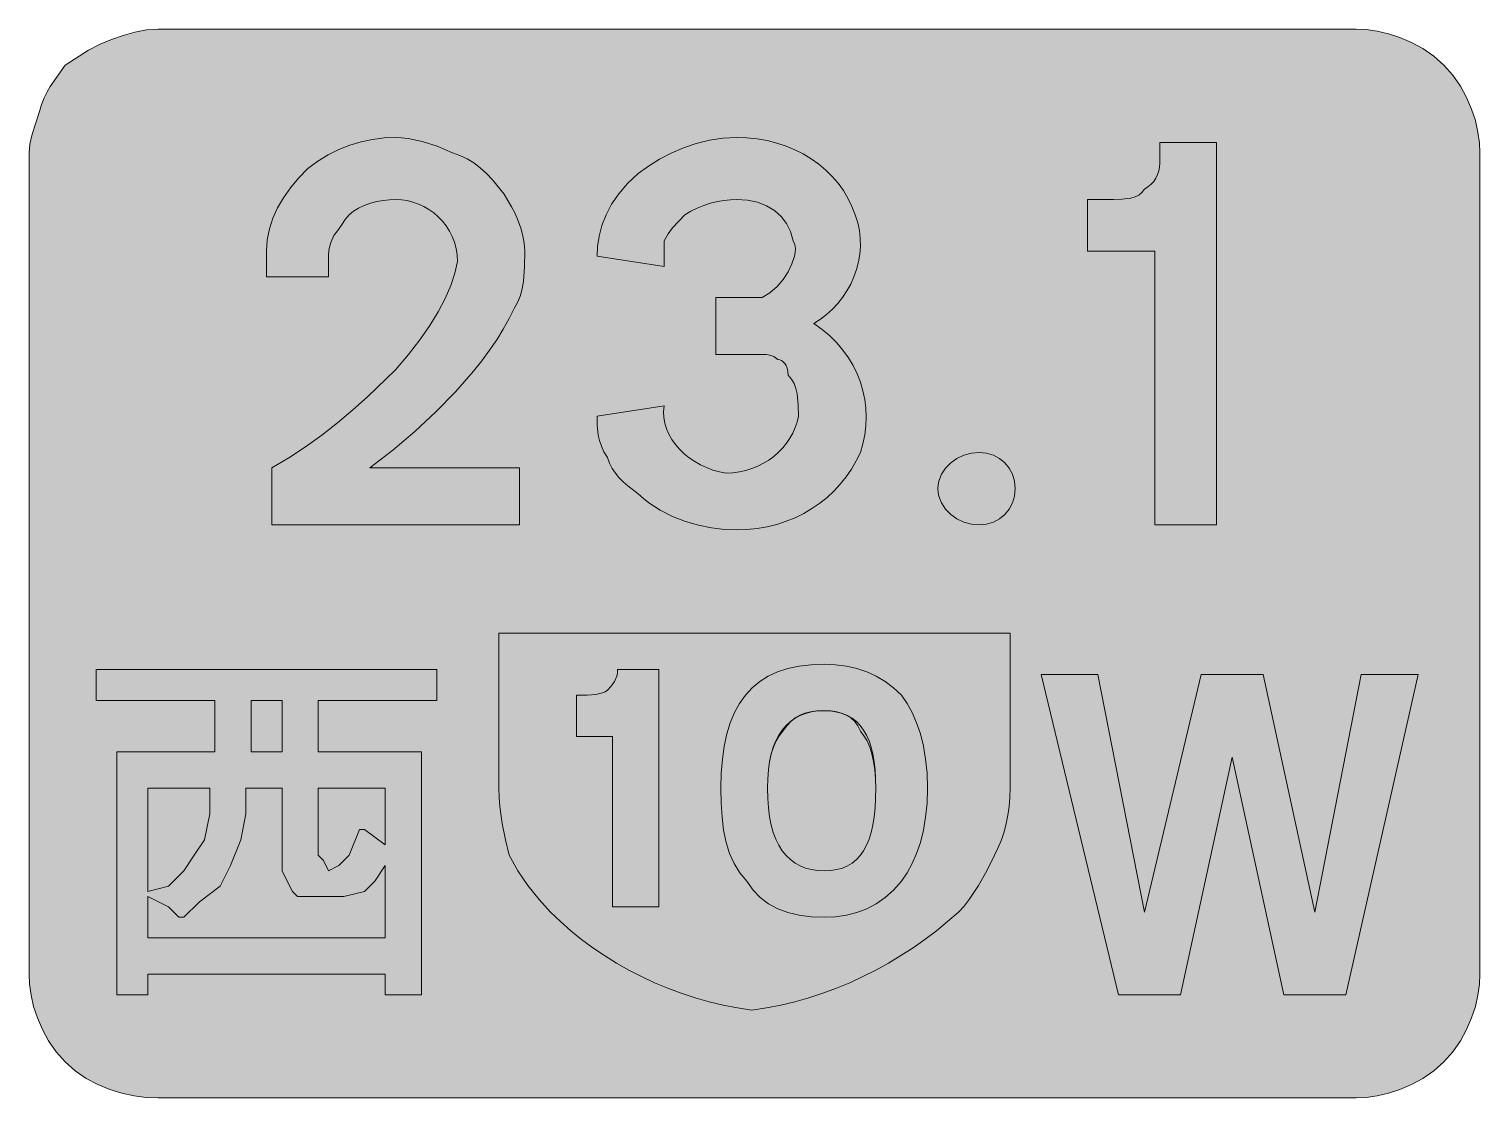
# Model space of a CAD drawing. Header units: metres. Extents: x 115 to 452, y 11 to 259.
import ezdxf

# ---------------------------------------------------------------- set-up
doc = ezdxf.new("R2010")
doc.units = ezdxf.units.M
for name, color, linetype, true_color in [('FILL_BLACK_000000', 7, 'Continuous', 0x000000), ('FILL_LIME_00FF00', 7, 'Continuous', 0x00ff00), ('FILL_WHITE_FFFFFF', 7, 'Continuous', 0xffffff), ('FILL_YELLOW_FFFF00', 7, 'Continuous', 0xffff00), ('STROKE_BLACK_000000', 7, 'Continuous', 0x000000)]:
    doc.layers.add(name, color=color, linetype=linetype, true_color=true_color)

msp = doc.modelspace()

# ---------------------------------------------------------------- hatches: boundary and pattern name
at = {"layer": 'FILL_BLACK_000000', "true_color": 0x000000}
h = msp.add_hatch(color=7, dxfattribs=at)
h.dxf.hatch_style = 1
h.paths.add_polyline_path([(323.12, 76.29), (322.6, 73.25), (321.9, 70.44), (321.03, 67.85), (320.01, 65.49), (318.84, 63.35), (317.55, 61.44), (315.69, 59.36), (313.73, 57.6), (311.64, 56.15), (309.45, 54.99), (307.14, 54.12), (304.73, 53.51), (302.19, 53.15), (299.55, 53.04), (296.51, 53.15), (293.7, 53.51), (291.11, 54.12), (288.75, 54.99), (286.61, 56.15), (284.7, 57.6), (283.01, 59.36), (281.55, 61.44), (279.91, 63.35), (278.59, 65.49), (277.54, 67.85), (276.75, 70.44), (276.18, 73.25), (275.81, 76.29), (275.61, 79.55), (275.55, 83.04), (275.63, 86.53), (275.89, 89.79), (276.33, 92.83), (276.94, 95.64), (277.73, 98.23), (278.71, 100.59), (279.89, 102.73), (281.25, 104.64), (282.81, 106.33), (284.57, 107.79), (286.54, 109.03), (288.71, 110.04), (291.1, 110.83), (293.7, 111.39), (296.51, 111.73), (299.55, 111.84), (302.19, 111.73), (304.73, 111.39), (307.14, 110.83), (309.45, 110.04), (311.64, 109.03), (313.73, 107.79), (315.69, 106.33), (317.55, 104.64), (318.84, 102.73), (320.01, 100.59), (321.03, 98.23), (321.9, 95.64), (322.6, 92.83), (323.12, 89.79), (323.44, 86.53), (323.55, 83.04), (323.44, 79.55), (323.12, 76.29)])
h.paths.add_polyline_path([(311.33, 87.3), (311.04, 89.22), (310.65, 90.99), (310.14, 92.59), (309.53, 94.01), (308.79, 95.23), (307.95, 96.24), (307.39, 97.48), (306.64, 98.51), (305.71, 99.34), (304.65, 99.99), (303.47, 100.47), (302.21, 100.8), (300.9, 100.98), (299.55, 101.04), (297.86, 100.98), (296.36, 100.8), (295.04, 100.47), (293.85, 99.99), (292.78, 99.34), (291.79, 98.51), (290.85, 97.48), (289.95, 96.24), (289.11, 95.23), (288.38, 94.01), (287.76, 92.59), (287.25, 90.99), (286.86, 89.22), (286.58, 87.3), (286.41, 85.23), (286.35, 83.04), (286.41, 80.65), (286.57, 78.43), (286.85, 76.37), (287.23, 74.47), (287.72, 72.74), (288.31, 71.16), (289.01, 69.75), (289.8, 68.49), (290.69, 67.39), (291.68, 66.43), (292.77, 65.63), (293.94, 64.98), (295.21, 64.48), (296.57, 64.12), (298.02, 63.91), (299.55, 63.84), (301.07, 63.91), (302.48, 64.12), (303.78, 64.48), (304.97, 64.98), (306.06, 65.63), (307.04, 66.43), (307.92, 67.39), (308.7, 68.49), (309.38, 69.75), (309.97, 71.16), (310.46, 72.74), (310.86, 74.47), (311.16, 76.37), (311.38, 78.43), (311.55, 83.04), (311.49, 85.23), (311.33, 87.3)], flags=16)
h = msp.add_hatch(color=7, dxfattribs=at)
h.dxf.hatch_style = 1
h.paths.add_polyline_path([(261.15, 55.44), (250.35, 55.44), (250.35, 95.04), (241.95, 95.04), (241.95, 104.64), (244.43, 104.66), (246.45, 104.79), (248.03, 105.15), (248.64, 105.44), (249.15, 105.84), (250.03, 106.76), (250.8, 107.79), (251.34, 109.05), (251.5, 109.79), (251.55, 110.64), (261.15, 110.64), (261.15, 55.44)])
at = {"layer": 'FILL_LIME_00FF00', "true_color": 0x00ff00}
h = msp.add_hatch(color=7, dxfattribs=at)
h.dxf.hatch_style = 1
h.paths.add_polyline_path([(425.5, 259.33), (428.03, 258.97), (430.66, 258.36), (433.35, 257.49), (436.04, 256.33), (438.68, 254.88), (441.2, 253.12), (443.55, 251.04), (445.63, 248.69), (447.39, 246.16), (448.84, 243.53), (450, 240.84), (450.87, 238.15), (451.48, 235.51), (451.84, 232.99), (451.95, 230.64), (451.95, 39.84), (451.84, 37.49), (451.48, 34.96), (450.87, 32.33), (450, 29.64), (448.84, 26.95), (447.39, 24.31), (445.63, 21.79), (443.55, 19.44), (441.2, 17.36), (438.68, 15.6), (436.04, 14.15), (433.35, 12.99), (430.66, 12.12), (428.03, 11.51), (425.5, 11.15), (423.15, 11.04), (144.75, 11.04), (142, 11.15), (139.18, 11.51), (136.33, 12.12), (133.5, 12.99), (130.72, 14.15), (128.04, 15.6), (125.51, 17.36), (123.15, 19.44), (121.07, 21.79), (119.31, 24.31), (117.86, 26.95), (116.7, 29.64), (115.83, 32.33), (115.22, 34.96), (114.86, 37.49), (114.75, 39.84), (114.75, 230.64), (114.96, 232.65), (115.5, 234.99), (117.15, 240.24), (117.65, 241.93), (118.26, 243.45), (118.94, 244.82), (119.7, 246.09), (123.15, 251.04), (128.55, 254.49), (131.25, 255.93), (133.95, 257.04), (136.65, 257.92), (139.35, 258.69), (142.05, 259.23), (144.75, 259.44), (423.15, 259.44), (425.5, 259.33)])
at = {"layer": 'FILL_WHITE_FFFFFF', "true_color": 0xffffff}
h = msp.add_hatch(color=7, dxfattribs=at)
h.dxf.hatch_style = 1
h.paths.add_polyline_path([(169.95, 201.84), (169.95, 207.84), (170.12, 210.49), (170.61, 213.03), (171.41, 215.5), (172.5, 217.89), (173.88, 220.23), (175.52, 222.52), (177.41, 224.79), (179.55, 227.04), (181.85, 228.73), (184.26, 230.19), (186.74, 231.43), (189.3, 232.44), (191.91, 233.23), (194.57, 233.79), (197.25, 234.13), (199.95, 234.24), (201.35, 234.18), (202.86, 234.01), (206.1, 233.34), (209.57, 232.21), (213.15, 230.64), (214.9, 230.08), (216.54, 229.31), (218.11, 228.34), (219.6, 227.19), (221.04, 225.87), (222.43, 224.4), (225.15, 221.04), (226.91, 218.13), (227.72, 216.55), (228.45, 214.89), (229.06, 213.18), (229.54, 211.42), (229.84, 209.64), (229.95, 207.84), (229.91, 204.26), (229.65, 200.79), (229.36, 199.13), (228.94, 197.55), (228.34, 196.04), (227.55, 194.64), (226.34, 192.17), (224.97, 189.69), (223.46, 187.23), (221.79, 184.78), (220, 182.34), (218.08, 179.92), (213.9, 175.14), (209.33, 170.48), (204.43, 165.95), (199.28, 161.6), (193.95, 157.44), (228.75, 157.44), (228.75, 144.24), (171.15, 144.24), (171.15, 157.44), (175.14, 159.8), (179.03, 162.35), (182.79, 165.08), (186.45, 167.94), (189.99, 170.92), (193.43, 173.98), (199.95, 180.24), (202.93, 183.78), (205.58, 187.21), (207.88, 190.53), (209.85, 193.74), (211.48, 196.83), (212.78, 199.81), (213.73, 202.68), (214.35, 205.44), (214.27, 206.99), (214.03, 208.47), (213.64, 209.89), (213.11, 211.23), (212.46, 212.5), (211.69, 213.69), (210.82, 214.79), (209.85, 215.79), (208.8, 216.7), (207.67, 217.5), (206.48, 218.19), (205.24, 218.77), (203.95, 219.23), (202.64, 219.57), (201.3, 219.77), (199.95, 219.84), (198.55, 219.78), (197.08, 219.61), (195.58, 219.33), (194.1, 218.94), (192.67, 218.43), (191.34, 217.81), (190.16, 217.08), (189.15, 216.24), (188.25, 215.15), (187.35, 213.84), (186.45, 212.53), (185.55, 211.44), (184.86, 209.83), (184.5, 208.44), (184.37, 207.05), (184.35, 205.44), (184.35, 201.84), (169.95, 201.84)])
h = msp.add_hatch(color=7, dxfattribs=at)
h.dxf.hatch_style = 1
h.paths.add_polyline_path([(293.51, 172.12), (293.25, 174.69), (292.96, 175.9), (292.54, 177.03), (291.94, 178.09), (291.15, 179.04), (291.1, 179.88), (290.94, 180.61), (290.71, 181.23), (290.4, 181.74), (290.04, 182.13), (289.63, 182.41), (289.2, 182.58), (288.75, 182.64), (287.85, 183.33), (286.95, 183.69), (286.05, 183.82), (285.15, 183.84), (274.35, 183.84), (274.35, 197.04), (283.95, 197.04), (285.15, 197.04), (286.93, 198.15), (288.6, 199.59), (290.04, 201.26), (291.15, 203.04), (292.01, 204.84), (292.65, 206.64), (292.81, 207.54), (292.84, 208.44), (292.69, 209.34), (292.35, 210.24), (291.73, 212.38), (290.79, 214.27), (289.54, 215.91), (288, 217.29), (286.17, 218.38), (284.08, 219.18), (281.74, 219.67), (279.15, 219.84), (277.75, 219.78), (276.26, 219.61), (274.72, 219.33), (273.15, 218.94), (271.58, 218.43), (270.04, 217.81), (268.55, 217.08), (267.15, 216.24), (264.3, 213.24), (263.27, 211.85), (262.35, 210.24), (262.35, 204.24), (246.75, 206.64), (246.87, 208.94), (247.24, 211.33), (247.89, 213.77), (248.85, 216.24), (250.15, 218.71), (251.81, 221.15), (253.87, 223.54), (256.35, 225.84), (258.71, 227.58), (261.26, 229.18), (263.99, 230.61), (266.85, 231.84), (269.83, 232.85), (272.89, 233.6), (276, 234.08), (279.15, 234.24), (281.6, 234.16), (283.98, 233.91), (286.29, 233.5), (288.53, 232.95), (290.68, 232.24), (292.73, 231.39), (294.69, 230.41), (296.55, 229.29), (298.29, 228.05), (299.92, 226.68), (301.41, 225.2), (302.78, 223.61), (304, 221.91), (305.07, 220.11), (305.99, 218.22), (306.75, 216.24), (307.33, 214.43), (307.72, 212.6), (307.92, 210.76), (307.95, 208.93), (307.81, 207.11), (307.51, 205.31), (307.05, 203.55), (306.45, 201.84), (305.71, 200.18), (304.83, 198.59), (303.82, 197.08), (302.7, 195.65), (301.46, 194.33), (300.12, 193.11), (298.68, 192.01), (297.15, 191.04), (299.09, 189.64), (300.86, 188.13), (302.47, 186.52), (303.9, 184.83), (305.17, 183.07), (306.26, 181.23), (307.19, 179.34), (307.95, 177.39), (308.54, 175.4), (308.96, 173.38), (309.22, 171.33), (309.3, 169.27), (309.22, 167.2), (308.96, 165.13), (308.54, 163.08), (307.95, 161.04), (306.98, 159.06), (305.88, 157.17), (304.64, 155.37), (303.28, 153.67), (301.8, 152.08), (300.21, 150.6), (298.51, 149.23), (296.7, 147.99), (294.8, 146.87), (292.8, 145.89), (290.71, 145.04), (288.54, 144.33), (286.3, 143.78), (283.98, 143.37), (281.6, 143.12), (279.15, 143.04), (276.35, 143.15), (273.39, 143.51), (270.35, 144.12), (267.3, 144.99), (264.3, 146.15), (261.43, 147.6), (258.76, 149.36), (257.52, 150.36), (256.35, 151.44), (253.88, 153.26), (252.81, 154.2), (251.85, 155.19), (251.01, 156.23), (250.28, 157.35), (249.66, 158.54), (249.15, 159.84), (248.36, 161.19), (247.76, 162.52), (247.34, 163.83), (247.05, 165.09), (246.79, 167.43), (246.75, 169.44), (262.35, 171.84), (262.22, 170.49), (262.28, 169.15), (262.51, 167.83), (262.91, 166.53), (263.47, 165.27), (264.16, 164.06), (265, 162.89), (265.95, 161.79), (267.02, 160.76), (268.19, 159.8), (269.45, 158.94), (270.79, 158.17), (272.2, 157.51), (273.67, 156.96), (275.19, 156.53), (276.75, 156.24), (278.31, 156.31), (279.83, 156.51), (281.32, 156.84), (282.75, 157.29), (284.13, 157.85), (285.44, 158.52), (286.68, 159.28), (287.85, 160.14), (288.93, 161.08), (289.92, 162.1), (290.81, 163.19), (291.6, 164.34), (292.27, 165.55), (292.83, 166.81), (293.26, 168.11), (293.55, 169.44), (293.51, 172.12)])
h = msp.add_hatch(color=7, dxfattribs=at)
h.dxf.hatch_style = 1
h.paths.add_polyline_path([(376.35, 144.24), (376.35, 207.84), (360.75, 207.84), (360.75, 219.84), (366.75, 219.84), (368.72, 219.88), (370.8, 220.14), (371.78, 220.43), (372.66, 220.85), (373.39, 221.45), (373.95, 222.24), (374.79, 222.74), (375.53, 223.35), (376.14, 224.03), (376.65, 224.79), (377.04, 225.6), (377.33, 226.46), (377.49, 227.34), (377.55, 228.24), (377.55, 233.04), (390.75, 233.04), (390.75, 144.24), (376.35, 144.24)])
h = msp.add_hatch(color=7, dxfattribs=at)
h.dxf.hatch_style = 1
h.paths.add_polyline_path([(343.79, 150.9), (343.31, 149.3), (342.56, 147.87), (341.55, 146.64), (340.32, 145.63), (338.89, 144.88), (337.29, 144.4), (335.55, 144.24), (333.76, 144.4), (332.03, 144.88), (330.4, 145.63), (328.95, 146.64), (327.72, 147.87), (326.78, 149.3), (326.17, 150.9), (326.01, 151.75), (325.95, 152.64), (326.01, 153.53), (326.17, 154.38), (326.78, 155.98), (327.72, 157.41), (328.95, 158.64), (330.4, 159.65), (332.03, 160.4), (333.76, 160.88), (335.55, 161.04), (337.29, 160.88), (338.89, 160.4), (340.32, 159.65), (341.55, 158.64), (342.56, 157.41), (343.31, 155.98), (343.79, 154.38), (343.95, 152.64), (343.79, 150.9)])
h = msp.add_hatch(color=7, dxfattribs=at)
h.dxf.hatch_style = 1
h.paths.add_polyline_path([(142.35, 35.04), (135.15, 35.04), (135.15, 91.44), (157.95, 91.44), (157.95, 103.44), (130.35, 103.44), (130.35, 110.64), (209.55, 110.64), (209.55, 103.44), (181.95, 103.44), (181.95, 91.44), (205.95, 91.44), (205.95, 35.04), (197.55, 35.04), (197.55, 39.84), (142.35, 39.84), (142.35, 35.04)])
h.paths.add_polyline_path([(166.35, 91.44), (173.55, 91.44), (173.55, 103.44), (166.35, 103.44), (166.35, 91.44)], flags=16)
h.paths.add_polyline_path([(186.75, 65.04), (189.15, 67.44), (191.55, 73.44), (192.75, 73.44), (197.55, 69.84), (197.55, 83.04), (181.95, 83.04), (181.95, 67.44), (183.15, 66.24), (184.35, 63.84), (186.75, 65.04)], flags=16)
h.paths.add_polyline_path([(150.75, 63.84), (153.15, 67.44), (155.55, 71.04), (156.75, 77.04), (156.75, 83.04), (142.35, 83.04), (142.35, 59.04), (147.15, 60.24), (150.75, 63.84)], flags=16)
h.paths.add_polyline_path([(197.55, 48.24), (197.55, 65.04), (195.15, 61.44), (192.75, 59.04), (187.95, 57.84), (180.75, 57.84), (177.15, 57.84), (175.95, 59.04), (174.75, 61.44), (173.55, 63.84), (173.55, 83.04), (165.15, 83.04), (165.15, 77.04), (163.95, 71.04), (161.55, 65.04), (159.15, 60.24), (154.35, 56.64), (150.75, 53.04), (149.55, 53.04), (147.15, 55.44), (142.35, 57.84), (142.35, 48.24), (197.55, 48.24)], flags=16)
h = msp.add_hatch(color=7, dxfattribs=at)
h.dxf.hatch_style = 1
h.paths.add_polyline_path([(349.95, 109.44), (363.15, 109.44), (373.95, 54.24), (387.15, 109.44), (401.55, 109.44), (413.55, 54.24), (424.35, 109.44), (437.55, 109.44), (420.75, 35.04), (406.35, 35.04), (394.35, 90.24), (382.35, 35.04), (381.15, 35.04), (367.95, 35.04), (349.95, 109.44)])
at = {"layer": 'FILL_YELLOW_FFFF00', "true_color": 0xffff00}
h = msp.add_hatch(color=7, dxfattribs=at)
h.dxf.hatch_style = 1
h.paths.add_polyline_path([(279.39, 31.96), (276.06, 32.62), (272.78, 33.41), (269.53, 34.33), (266.34, 35.37), (263.2, 36.54), (260.12, 37.83), (257.1, 39.24), (254.15, 40.76), (251.29, 42.39), (248.5, 44.12), (245.79, 45.95), (243.18, 47.89), (240.67, 49.91), (238.26, 52.03), (235.95, 54.24), (233.27, 57.15), (230.7, 60.39), (228.36, 63.86), (226.35, 67.44), (225.47, 71.06), (224.7, 74.79), (224.16, 78.75), (224, 80.84), (223.95, 83.04), (223.95, 119.04), (342.75, 119.04), (342.75, 83.04), (342.69, 80.84), (342.53, 78.75), (342.24, 76.73), (341.85, 74.79), (341.34, 72.9), (340.73, 71.06), (339.99, 69.24), (339.15, 67.44), (337.33, 63.86), (335.4, 60.39), (333.24, 57.15), (332.05, 55.64), (330.75, 54.24), (328.23, 52.03), (325.64, 49.91), (322.96, 47.89), (320.21, 45.95), (317.39, 44.12), (314.51, 42.39), (311.56, 40.76), (308.55, 39.24), (305.48, 37.83), (302.37, 36.54), (299.2, 35.37), (295.99, 34.33), (292.73, 33.41), (289.44, 32.62), (286.11, 31.96), (282.75, 31.44), (279.39, 31.96)])

# ---------------------------------------------------------------- linework, layer by layer
at = {"layer": 'FILL_BLACK_000000', "lineweight": 0, "true_color": 0x000000}
for points in [[(323.12, 76.29), (322.6, 73.25), (321.9, 70.44), (321.03, 67.85), (320.01, 65.49), (318.84, 63.35), (317.55, 61.44), (315.69, 59.36), (313.73, 57.6), (311.64, 56.15), (309.45, 54.99), (307.14, 54.12), (304.73, 53.51), (302.19, 53.15), (299.55, 53.04), (296.51, 53.15), (293.7, 53.51), (291.11, 54.12), (288.75, 54.99), (286.61, 56.15), (284.7, 57.6), (283.01, 59.36), (281.55, 61.44), (279.91, 63.35), (278.59, 65.49), (277.54, 67.85), (276.75, 70.44), (276.18, 73.25), (275.81, 76.29), (275.61, 79.55), (275.55, 83.04), (275.63, 86.53), (275.89, 89.79), (276.33, 92.83), (276.94, 95.64), (277.73, 98.23), (278.71, 100.59), (279.89, 102.73), (281.25, 104.64), (282.81, 106.33), (284.57, 107.79), (286.54, 109.03), (288.71, 110.04), (291.1, 110.83), (293.7, 111.39), (296.51, 111.73), (299.55, 111.84), (302.19, 111.73), (304.73, 111.39), (307.14, 110.83), (309.45, 110.04), (311.64, 109.03), (313.73, 107.79), (315.69, 106.33), (317.55, 104.64), (318.84, 102.73), (320.01, 100.59), (321.03, 98.23), (321.9, 95.64), (322.6, 92.83), (323.12, 89.79), (323.44, 86.53), (323.55, 83.04), (323.44, 79.55)], [(261.15, 55.44), (250.35, 55.44), (250.35, 95.04), (241.95, 95.04), (241.95, 104.64), (244.43, 104.66), (246.45, 104.79), (248.03, 105.15), (248.64, 105.44), (249.15, 105.84), (250.03, 106.76), (250.8, 107.79), (251.34, 109.05), (251.5, 109.79), (251.55, 110.64), (261.15, 110.64)], [(311.33, 87.3), (311.04, 89.22), (310.65, 90.99), (310.14, 92.59), (309.53, 94.01), (308.79, 95.23), (307.95, 96.24), (307.39, 97.48), (306.64, 98.51), (305.71, 99.34), (304.65, 99.99), (303.47, 100.47), (302.21, 100.8), (300.9, 100.98), (299.55, 101.04), (297.86, 100.98), (296.36, 100.8), (295.04, 100.47), (293.85, 99.99), (292.78, 99.34), (291.79, 98.51), (290.85, 97.48), (289.95, 96.24), (289.11, 95.23), (288.38, 94.01), (287.76, 92.59), (287.25, 90.99), (286.86, 89.22), (286.58, 87.3), (286.41, 85.23), (286.35, 83.04), (286.41, 80.65), (286.57, 78.43), (286.85, 76.37), (287.23, 74.47), (287.72, 72.74), (288.31, 71.16), (289.01, 69.75), (289.8, 68.49), (290.69, 67.39), (291.68, 66.43), (292.77, 65.63), (293.94, 64.98), (295.21, 64.48), (296.57, 64.12), (298.02, 63.91), (299.55, 63.84), (301.07, 63.91), (302.48, 64.12), (303.78, 64.48), (304.97, 64.98), (306.06, 65.63), (307.04, 66.43), (307.92, 67.39), (308.7, 68.49), (309.38, 69.75), (309.97, 71.16), (310.46, 72.74), (310.86, 74.47), (311.16, 76.37), (311.38, 78.43), (311.55, 83.04), (311.49, 85.23)]]:
    msp.add_lwpolyline(points, close=True, dxfattribs=at)
at = {"layer": 'FILL_LIME_00FF00', "lineweight": 0, "true_color": 0x00ff00}
msp.add_lwpolyline([(425.5, 259.33), (428.03, 258.97), (430.66, 258.36), (433.35, 257.49), (436.04, 256.33), (438.68, 254.88), (441.2, 253.12), (443.55, 251.04), (445.63, 248.69), (447.39, 246.16), (448.84, 243.53), (450, 240.84), (450.87, 238.15), (451.48, 235.51), (451.84, 232.99), (451.95, 230.64), (451.95, 39.84), (451.84, 37.49), (451.48, 34.96), (450.87, 32.33), (450, 29.64), (448.84, 26.95), (447.39, 24.31), (445.63, 21.79), (443.55, 19.44), (441.2, 17.36), (438.68, 15.6), (436.04, 14.15), (433.35, 12.99), (430.66, 12.12), (428.03, 11.51), (425.5, 11.15), (423.15, 11.04), (144.75, 11.04), (142, 11.15), (139.18, 11.51), (136.33, 12.12), (133.5, 12.99), (130.72, 14.15), (128.04, 15.6), (125.51, 17.36), (123.15, 19.44), (121.07, 21.79), (119.31, 24.31), (117.86, 26.95), (116.7, 29.64), (115.83, 32.33), (115.22, 34.96), (114.86, 37.49), (114.75, 39.84), (114.75, 230.64), (114.96, 232.65), (115.5, 234.99), (117.15, 240.24), (117.65, 241.93), (118.26, 243.45), (118.94, 244.82), (119.7, 246.09), (123.15, 251.04), (128.55, 254.49), (131.25, 255.93), (133.95, 257.04), (136.65, 257.92), (139.35, 258.69), (142.05, 259.23), (144.75, 259.44), (423.15, 259.44)], close=True, dxfattribs=at)
at = {"layer": 'FILL_WHITE_FFFFFF', "lineweight": 0, "true_color": 0xffffff}
for points in [[(169.95, 201.84), (169.95, 207.84), (170.12, 210.49), (170.61, 213.03), (171.41, 215.5), (172.5, 217.89), (173.88, 220.23), (175.52, 222.52), (177.41, 224.79), (179.55, 227.04), (181.85, 228.73), (184.26, 230.19), (186.74, 231.43), (189.3, 232.44), (191.91, 233.23), (194.57, 233.79), (197.25, 234.13), (199.95, 234.24), (201.35, 234.18), (202.86, 234.01), (206.1, 233.34), (209.57, 232.21), (213.15, 230.64), (214.9, 230.08), (216.54, 229.31), (218.11, 228.34), (219.6, 227.19), (221.04, 225.87), (222.43, 224.4), (225.15, 221.04), (226.91, 218.13), (227.72, 216.55), (228.45, 214.89), (229.06, 213.18), (229.54, 211.42), (229.84, 209.64), (229.95, 207.84), (229.91, 204.26), (229.65, 200.79), (229.36, 199.13), (228.94, 197.55), (228.34, 196.04), (227.55, 194.64), (226.34, 192.17), (224.97, 189.69), (223.46, 187.23), (221.79, 184.78), (220, 182.34), (218.08, 179.92), (213.9, 175.14), (209.33, 170.48), (204.43, 165.95), (199.28, 161.6), (193.95, 157.44), (228.75, 157.44), (228.75, 144.24), (171.15, 144.24), (171.15, 157.44), (175.14, 159.8), (179.03, 162.35), (182.79, 165.08), (186.45, 167.94), (189.99, 170.92), (193.43, 173.98), (199.95, 180.24), (202.93, 183.78), (205.58, 187.21), (207.88, 190.53), (209.85, 193.74), (211.48, 196.83), (212.78, 199.81), (213.73, 202.68), (214.35, 205.44), (214.27, 206.99), (214.03, 208.47), (213.64, 209.89), (213.11, 211.23), (212.46, 212.5), (211.69, 213.69), (210.82, 214.79), (209.85, 215.79), (208.8, 216.7), (207.67, 217.5), (206.48, 218.19), (205.24, 218.77), (203.95, 219.23), (202.64, 219.57), (201.3, 219.77), (199.95, 219.84), (198.55, 219.78), (197.08, 219.61), (195.58, 219.33), (194.1, 218.94), (192.67, 218.43), (191.34, 217.81), (190.16, 217.08), (189.15, 216.24), (188.25, 215.15), (187.35, 213.84), (186.45, 212.53), (185.55, 211.44), (184.86, 209.83), (184.5, 208.44), (184.37, 207.05), (184.35, 205.44), (184.35, 201.84)], [(293.51, 172.12), (293.25, 174.69), (292.96, 175.9), (292.54, 177.03), (291.94, 178.09), (291.15, 179.04), (291.1, 179.88), (290.94, 180.61), (290.71, 181.23), (290.4, 181.74), (290.04, 182.13), (289.63, 182.41), (289.2, 182.58), (288.75, 182.64), (287.85, 183.33), (286.95, 183.69), (286.05, 183.82), (285.15, 183.84), (274.35, 183.84), (274.35, 197.04), (283.95, 197.04), (285.15, 197.04), (286.93, 198.15), (288.6, 199.59), (290.04, 201.26), (291.15, 203.04), (292.01, 204.84), (292.65, 206.64), (292.81, 207.54), (292.84, 208.44), (292.69, 209.34), (292.35, 210.24), (291.73, 212.38), (290.79, 214.27), (289.54, 215.91), (288, 217.29), (286.17, 218.38), (284.08, 219.18), (281.74, 219.67), (279.15, 219.84), (277.75, 219.78), (276.26, 219.61), (274.72, 219.33), (273.15, 218.94), (271.58, 218.43), (270.04, 217.81), (268.55, 217.08), (267.15, 216.24), (264.3, 213.24), (263.27, 211.85), (262.35, 210.24), (262.35, 204.24), (246.75, 206.64), (246.87, 208.94), (247.24, 211.33), (247.89, 213.77), (248.85, 216.24), (250.15, 218.71), (251.81, 221.15), (253.87, 223.54), (256.35, 225.84), (258.71, 227.58), (261.26, 229.18), (263.99, 230.61), (266.85, 231.84), (269.83, 232.85), (272.89, 233.6), (276, 234.08), (279.15, 234.24), (281.6, 234.16), (283.98, 233.91), (286.29, 233.5), (288.53, 232.95), (290.68, 232.24), (292.73, 231.39), (294.69, 230.41), (296.55, 229.29), (298.29, 228.05), (299.92, 226.68), (301.41, 225.2), (302.78, 223.61), (304, 221.91), (305.07, 220.11), (305.99, 218.22), (306.75, 216.24), (307.33, 214.43), (307.72, 212.6), (307.92, 210.76), (307.95, 208.93), (307.81, 207.11), (307.51, 205.31), (307.05, 203.55), (306.45, 201.84), (305.71, 200.18), (304.83, 198.59), (303.82, 197.08), (302.7, 195.65), (301.46, 194.33), (300.12, 193.11), (298.68, 192.01), (297.15, 191.04), (299.09, 189.64), (300.86, 188.13), (302.47, 186.52), (303.9, 184.83), (305.17, 183.07), (306.26, 181.23), (307.19, 179.34), (307.95, 177.39), (308.54, 175.4), (308.96, 173.38), (309.22, 171.33), (309.3, 169.27), (309.22, 167.2), (308.96, 165.13), (308.54, 163.08), (307.95, 161.04), (306.98, 159.06), (305.88, 157.17), (304.64, 155.37), (303.28, 153.67), (301.8, 152.08), (300.21, 150.6), (298.51, 149.23), (296.7, 147.99), (294.8, 146.87), (292.8, 145.89), (290.71, 145.04), (288.54, 144.33), (286.3, 143.78), (283.98, 143.37), (281.6, 143.12), (279.15, 143.04), (276.35, 143.15), (273.39, 143.51), (270.35, 144.12), (267.3, 144.99), (264.3, 146.15), (261.43, 147.6), (258.76, 149.36), (257.52, 150.36), (256.35, 151.44), (253.88, 153.26), (252.81, 154.2), (251.85, 155.19), (251.01, 156.23), (250.28, 157.35), (249.66, 158.54), (249.15, 159.84), (248.36, 161.19), (247.76, 162.52), (247.34, 163.83), (247.05, 165.09), (246.79, 167.43), (246.75, 169.44), (262.35, 171.84), (262.22, 170.49), (262.28, 169.15), (262.51, 167.83), (262.91, 166.53), (263.47, 165.27), (264.16, 164.06), (265, 162.89), (265.95, 161.79), (267.02, 160.76), (268.19, 159.8), (269.45, 158.94), (270.79, 158.17), (272.2, 157.51), (273.67, 156.96), (275.19, 156.53), (276.75, 156.24), (278.31, 156.31), (279.83, 156.51), (281.32, 156.84), (282.75, 157.29), (284.13, 157.85), (285.44, 158.52), (286.68, 159.28), (287.85, 160.14), (288.93, 161.08), (289.92, 162.1), (290.81, 163.19), (291.6, 164.34), (292.27, 165.55), (292.83, 166.81), (293.26, 168.11), (293.55, 169.44)], [(376.35, 144.24), (376.35, 207.84), (360.75, 207.84), (360.75, 219.84), (366.75, 219.84), (368.72, 219.88), (370.8, 220.14), (371.78, 220.43), (372.66, 220.85), (373.39, 221.45), (373.95, 222.24), (374.79, 222.74), (375.53, 223.35), (376.14, 224.03), (376.65, 224.79), (377.04, 225.6), (377.33, 226.46), (377.49, 227.34), (377.55, 228.24), (377.55, 233.04), (390.75, 233.04), (390.75, 144.24)], [(343.79, 150.9), (343.31, 149.3), (342.56, 147.87), (341.55, 146.64), (340.32, 145.63), (338.89, 144.88), (337.29, 144.4), (335.55, 144.24), (333.76, 144.4), (332.03, 144.88), (330.4, 145.63), (328.95, 146.64), (327.72, 147.87), (326.78, 149.3), (326.17, 150.9), (326.01, 151.75), (325.95, 152.64), (326.01, 153.53), (326.17, 154.38), (326.78, 155.98), (327.72, 157.41), (328.95, 158.64), (330.4, 159.65), (332.03, 160.4), (333.76, 160.88), (335.55, 161.04), (337.29, 160.88), (338.89, 160.4), (340.32, 159.65), (341.55, 158.64), (342.56, 157.41), (343.31, 155.98), (343.79, 154.38), (343.95, 152.64)], [(142.35, 35.04), (135.15, 35.04), (135.15, 91.44), (157.95, 91.44), (157.95, 103.44), (130.35, 103.44), (130.35, 110.64), (209.55, 110.64), (209.55, 103.44), (181.95, 103.44), (181.95, 91.44), (205.95, 91.44), (205.95, 35.04), (197.55, 35.04), (197.55, 39.84), (142.35, 39.84)], [(349.95, 109.44), (363.15, 109.44), (373.95, 54.24), (387.15, 109.44), (401.55, 109.44), (413.55, 54.24), (424.35, 109.44), (437.55, 109.44), (420.75, 35.04), (406.35, 35.04), (394.35, 90.24), (382.35, 35.04), (381.15, 35.04), (367.95, 35.04)], [(166.35, 91.44), (173.55, 91.44), (173.55, 103.44), (166.35, 103.44)], [(150.75, 63.84), (153.15, 67.44), (155.55, 71.04), (156.75, 77.04), (156.75, 83.04), (142.35, 83.04), (142.35, 59.04), (147.15, 60.24)], [(197.55, 48.24), (197.55, 65.04), (195.15, 61.44), (192.75, 59.04), (187.95, 57.84), (180.75, 57.84), (177.15, 57.84), (175.95, 59.04), (174.75, 61.44), (173.55, 63.84), (173.55, 83.04), (165.15, 83.04), (165.15, 77.04), (163.95, 71.04), (161.55, 65.04), (159.15, 60.24), (154.35, 56.64), (150.75, 53.04), (149.55, 53.04), (147.15, 55.44), (142.35, 57.84), (142.35, 48.24)], [(186.75, 65.04), (189.15, 67.44), (191.55, 73.44), (192.75, 73.44), (197.55, 69.84), (197.55, 83.04), (181.95, 83.04), (181.95, 67.44), (183.15, 66.24), (184.35, 63.84)]]:
    msp.add_lwpolyline(points, close=True, dxfattribs=at)
at = {"layer": 'FILL_YELLOW_FFFF00', "lineweight": 0, "true_color": 0xffff00}
msp.add_lwpolyline([(279.39, 31.96), (276.06, 32.62), (272.78, 33.41), (269.53, 34.33), (266.34, 35.37), (263.2, 36.54), (260.12, 37.83), (257.1, 39.24), (254.15, 40.76), (251.29, 42.39), (248.5, 44.12), (245.79, 45.95), (243.18, 47.89), (240.67, 49.91), (238.26, 52.03), (235.95, 54.24), (233.27, 57.15), (230.7, 60.39), (228.36, 63.86), (226.35, 67.44), (225.47, 71.06), (224.7, 74.79), (224.16, 78.75), (224, 80.84), (223.95, 83.04), (223.95, 119.04), (342.75, 119.04), (342.75, 83.04), (342.69, 80.84), (342.53, 78.75), (342.24, 76.73), (341.85, 74.79), (341.34, 72.9), (340.73, 71.06), (339.99, 69.24), (339.15, 67.44), (337.33, 63.86), (335.4, 60.39), (333.24, 57.15), (332.05, 55.64), (330.75, 54.24), (328.23, 52.03), (325.64, 49.91), (322.96, 47.89), (320.21, 45.95), (317.39, 44.12), (314.51, 42.39), (311.56, 40.76), (308.55, 39.24), (305.48, 37.83), (302.37, 36.54), (299.2, 35.37), (295.99, 34.33), (292.73, 33.41), (289.44, 32.62), (286.11, 31.96), (282.75, 31.44)], close=True, dxfattribs=at)
at = {"layer": 'STROKE_BLACK_000000', "lineweight": 0, "true_color": 0x000000}
msp.add_lwpolyline([(311.55, 83.04), (311.38, 87.26), (311.16, 89.16), (310.86, 90.91), (310.46, 92.53), (309.97, 94.01), (309.38, 95.34), (308.7, 96.54), (307.92, 97.59), (307.04, 98.51), (306.06, 99.28), (304.97, 99.91), (303.78, 100.41), (302.48, 100.76), (301.07, 100.97), (299.55, 101.04), (298.02, 100.97), (296.57, 100.76), (295.21, 100.41), (293.94, 99.91), (292.77, 99.28), (291.68, 98.51), (290.69, 97.59), (289.8, 96.54), (289.01, 95.34), (288.31, 94.01), (287.72, 92.53), (287.23, 90.91), (286.85, 89.16), (286.57, 87.26), (286.41, 85.22), (286.35, 83.04), (286.41, 80.65), (286.57, 78.43), (286.85, 76.37), (287.23, 74.47), (287.72, 72.74), (288.31, 71.16), (289.01, 69.75), (289.8, 68.49), (290.69, 67.39), (291.68, 66.43), (292.77, 65.63), (293.94, 64.98), (295.21, 64.48), (296.57, 64.12), (298.02, 63.91), (299.55, 63.84), (301.07, 63.91), (302.48, 64.12), (303.78, 64.48), (304.97, 64.98), (306.06, 65.63), (307.04, 66.43), (307.92, 67.39), (308.7, 68.49), (309.38, 69.75), (309.97, 71.16), (310.46, 72.74), (310.86, 74.47), (311.16, 76.37), (311.38, 78.43), (311.55, 83.04)], dxfattribs=at)

doc.saveas('drawing.dxf')
